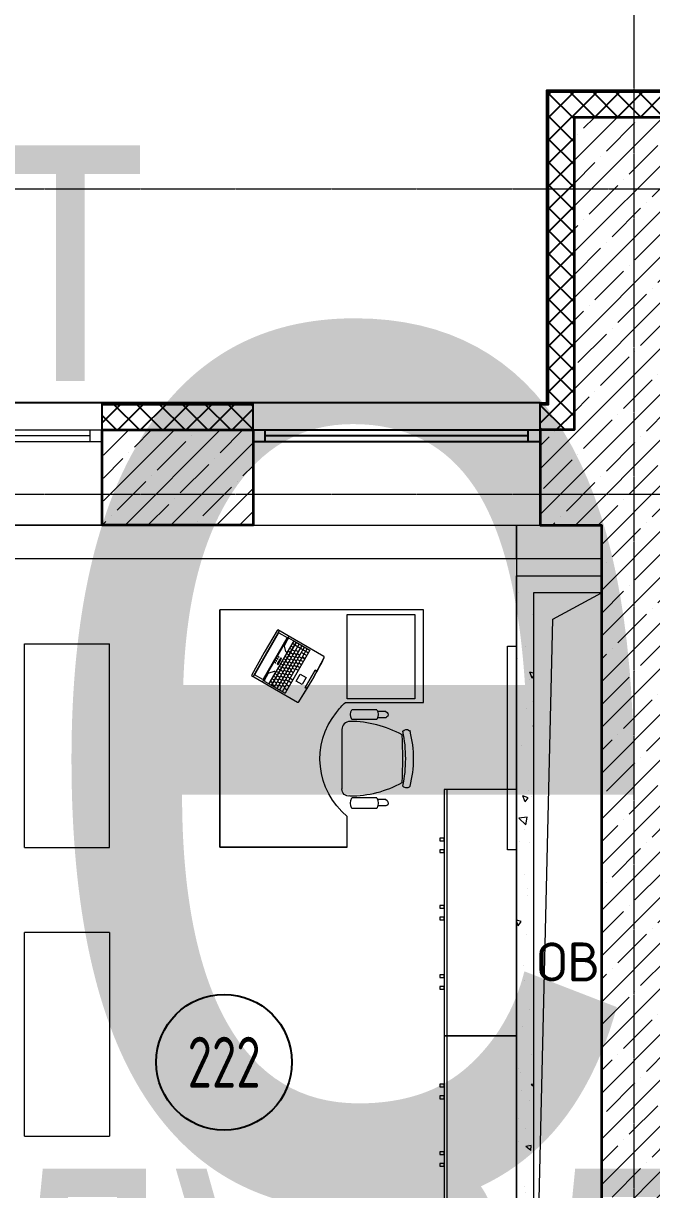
# Model space of a CAD drawing. Header units: millimetres. Extents: x 0 to 168960, y -92093 to 443706.
# Drawn here: x 45394 to 49097, y 215806 to 222678 of the extents above; entities that cross this region are included whole.
import ezdxf
from ezdxf.enums import TextEntityAlignment as Align

# ---------------------------------------------------------------- set-up
doc = ezdxf.new("R2018")
doc.units = ezdxf.units.MM
doc.linetypes.add('осевая', pattern=[50.8, 31.75, -6.35, 6.35, -6.35])
for name, color, linetype, lineweight in [('_0', 7, 'Continuous', 15), ('АР_Названия помещений', 124, 'Continuous', 5), ('АР_Номер помещения', 1, 'Continuous', 25), ('АР_Окна БЛОК', 250, 'Continuous', 13), ('АР_Помещения_площадь', 19, 'Continuous', 9), ('АР_рабочий чистовой', 7, 'Continuous', 9)]:
    doc.layers.add(name, color=color, linetype=linetype, lineweight=lineweight)
doc.layers.add('АР_Сущ.Несущая стена', color=7, linetype='Continuous')
doc.styles.add('ISOCPEUR', font='isocpeur.ttf', dxfattribs={"height": 175})
doc.styles.add('PDF ISOCPEUR', font='isocpeur.ttf')
doc.styles.get("Standard").update_dxf_attribs({"font": 'arial.ttf'})

# ---------------------------------------------------------------- blocks, each defined once
blk = doc.blocks.new('ОКНО 1910')
at = {"layer": 'АР_Окна БЛОК', "color": 8, "ltscale": 0.1}
for points in [[(178763.3, -124524.8), (180673.3, -124524.8), (180673.3, -125084.8), (178763.3, -125084.8)], [(178763.3, -125014.8), (180673.3, -125014.8), (180673.3, -125084.8), (178763.3, -125084.8)], [(178763.3, -125014.8), (178833.3, -125014.8), (178833.3, -125084.8), (178763.3, -125084.8)], [(180603.3, -125014.8), (180673.3, -125014.8), (180673.3, -125084.8), (180603.3, -125084.8)]]:
    blk.add_lwpolyline(points, close=True, dxfattribs=at)
blk.add_lwpolyline([(178833.3, -125049.8), (180603.3, -125049.8)], dxfattribs=at)
blk = doc.blocks.new('2 ЭТАЖ')
at = {"layer": 'АР_Сущ.Несущая стена', "ltscale": 0.1}
h = blk.add_hatch(dxfattribs=at)
h.set_pattern_fill('ANSI37', color=8, scale=30, angle=180)
h.paths.add_polyline_path([(157308.3, -106664.4), (156802.3, -106664.4), (156802.3, -107229.8), (156952.3, -107229.8), (156952.3, -106814.4), (157308.3, -106814.4)])
h.paths.add_polyline_path([(158155.8, -106664.4), (157308.3, -106664.4), (157308.3, -106814.4), (158155.8, -106814.4)])
h.paths.add_polyline_path([(156752.3, -108506.4), (156752.3, -108656.4), (156952.3, -108656.4), (156952.3, -107229.8), (156802.3, -107229.8), (156802.3, -108506.4)])
at = {"layer": 'АР_Сущ.Несущая стена', "lineweight": 13, "ltscale": 10000}
h = blk.add_hatch(dxfattribs=at)
h.set_pattern_fill('ANSI35', color=8, scale=30)
h.paths.add_polyline_path([(157308.3, -106814.4), (156952.3, -106814.4), (156952.3, -108656.4), (156752.3, -108656.4), (156752.3, -109216.4), (157113.3, -109216.4), (157113.3, -115234.8), (155712.3, -115234.8), (155712.3, -115429.8), (157308.3, -115429.8)])
h.paths.add_polyline_path([(157308.3, -115429.8), (155712.3, -115429.8), (155712.3, -115624.8), (157308.3, -115624.8)])
h.paths.add_polyline_path([(157503.3, -115429.8), (157308.3, -115429.8), (157308.3, -115624.8), (157503.3, -115624.8)])
h.paths.add_polyline_path([(157503.3, -107374.4), (158155.8, -107374.4), (158155.8, -106814.4), (157308.3, -106814.4), (157308.3, -115429.8), (157503.3, -115429.8)])
at = {"layer": 'АР_Сущ.Несущая стена', "ltscale": 0.1}
h = blk.add_hatch(dxfattribs=at)
h.set_pattern_fill('ANSI37', color=8, scale=30, angle=180)
h.set_pattern_definition([(225, (332933.215, -233741.23), (67.35192, -67.35192), []), (315, (332933.215, -233741.23), (67.35192, 67.35192), [])])
h.paths.add_polyline_path([(154169.9, -108656.4), (155059.9, -108656.4), (155059.9, -108506.4), (154169.9, -108506.4)])
at = {"layer": 'АР_Сущ.Несущая стена', "lineweight": 13, "ltscale": 10000}
h = blk.add_hatch(dxfattribs=at)
h.set_pattern_fill('ANSI35', color=8, scale=30)
h.set_pattern_definition([(45, (-23694.48, 15868.36), (-134.70384, 134.70384), []), (45, (-23559.77, 15868.36), (-134.70384, 134.70384), [238.125, -47.625, 0, -47.625])])
h.paths.add_polyline_path([(155059.9, -108861.4), (154178.9, -108861.4), (154178.9, -109216.4), (155059.9, -109216.4), (155059.9, -109146.4)])
h.paths.add_polyline_path([(155059.9, -108656.4), (154178.9, -108656.4), (154178.9, -108861.4), (155059.9, -108861.4)])
at = {"layer": 'АР_рабочий чистовой', "color": 8}
blk.add_line((155059.9, -109216.4), (156750.8, -109216.4), dxfattribs=at)
at = {"layer": 'АР_Сущ.Несущая стена', "color": 8, "ltscale": 0.1}
for points in [[(156752.3, -108496.4), (138222.8, -108496.4), (138222.8, -106694.9), (133195.8, -106694.9), (133195.8, -108496.4), (133154.3, -108496.4)], [(156752.3, -108496.4), (156792.3, -108496.4), (156792.3, -106654.4), (161824.6, -106654.4), (161824.6, -108496.4), (161864.6, -108496.4)], [(156752.3, -108506.4), (156802.3, -108506.4), (156802.3, -106664.4), (158155.8, -106664.4)], [(156752.3, -108656.4), (156952.3, -108656.4), (156952.3, -106814.4), (161664.6, -106814.4), (161664.6, -108656.4), (161864.6, -108656.4)], [(154169.9, -108656.4), (154169.9, -108496.4)], [(154169.9, -108506.4), (155059.9, -108506.4)], [(155059.9, -108656.4), (155059.9, -108496.4)], [(155059.9, -108656.4), (155059.9, -108496.4)], [(156752.3, -108656.4), (156752.3, -108496.4)], [(156680.8, -108726.4), (155059.9, -108726.4), (155059.9, -108656.4), (156680.8, -108656.4)], [(156680.8, -108691.4), (155129.9, -108691.4)]]:
    blk.add_lwpolyline(points, dxfattribs=at)
at = {"layer": 'АР_Сущ.Несущая стена', "color": 8, "linetype": 'Continuous', "lineweight": 35, "flags": 128}
for points in [[(158155.8, -107374.4), (158155.8, -106814.4), (156952.3, -106814.4), (156952.3, -108656.4), (156752.3, -108656.4), (156752.3, -109216.4), (157113.3, -109216.4), (157113.3, -115234.8), (155712.3, -115234.8), (155712.3, -115624.8), (157503.3, -115624.8), (157503.3, -107374.4)], [(154169.9, -108656.4), (155059.9, -108656.4), (155059.9, -109216.4), (154169.9, -109216.4)]]:
    blk.add_lwpolyline(points, close=True, dxfattribs=at)
at = {"layer": 'АР_Сущ.Несущая стена', "color": 8, "ltscale": 0.1}
for points in [[(155129.9, -108726.4), (155059.9, -108726.4), (155059.9, -108656.4), (155129.9, -108656.4)], [(156750.8, -108726.4), (156680.8, -108726.4), (156680.8, -108656.4), (156750.8, -108656.4)]]:
    blk.add_lwpolyline(points, close=True, dxfattribs=at)
at = {"layer": 'АР_Сущ.Несущая стена', "color": 8, "rotation": 180}
blk.add_blockref('ОКНО 1910', (332933.2, -233741.2), dxfattribs=at)
blk = doc.blocks.new('*U321')
at = {"color": 8, "style": 'ISOCPEUR', "width": 0.7, "flags": 1}
blk.add_attdef('КАТЕГОРИЯ', (-499.2, -2092.2), '', height=250, dxfattribs=at)
at = {"layer": 'АР_Номер помещения', "color": 8, "style": 'ISOCPEUR', "width": 0.7}
blk.add_attdef('НОМЕР_ПОМЕЩЕНИЯ', text='', height=300, dxfattribs=at).set_placement((-15617.3, 2050), align=Align.MIDDLE_CENTER)
at = {"layer": 'АР_Помещения_площадь', "color": 8, "style": 'ISOCPEUR', "width": 0.7}
blk.add_attdef('ПЛОЩАДЬ_ПОМЕЩЕНИЯ', text='', height=200, dxfattribs=at).set_placement((-14694.5, 7577.5), align=Align.MIDDLE_RIGHT)
at = {"layer": 'АР_Помещения_площадь', "color": 8, "lineweight": 30, "width": 0.7, "flags": 104}
blk.add_attdef('ИМЯ_ПОМЕЩЕНИЯ', text='', height=100, dxfattribs=at).set_placement((157.6, 1217.1), align=Align.MIDDLE_CENTER)
blk = doc.blocks.new('*U315')
at = {"layer": 'АР_Номер помещения', "color": 8}
blk.add_circle((-13740.4, 3796.6), 400, dxfattribs=at)
at = {"color": 8, "style": 'ISOCPEUR', "width": 0.7, "flags": 1}
blk.add_attdef('КАТЕГОРИЯ', (-499.2, -2092.2), '', height=250, dxfattribs=at)
at = {"layer": 'АР_Номер помещения', "color": 8, "style": 'ISOCPEUR', "width": 0.7}
blk.add_attdef('НОМЕР_ПОМЕЩЕНИЯ', text='', height=300, dxfattribs=at).set_placement((-13740.4, 3796.6), align=Align.MIDDLE_CENTER)
at = {"layer": 'АР_Помещения_площадь', "color": 8, "style": 'ISOCPEUR', "width": 0.7}
blk.add_attdef('ПЛОЩАДЬ_ПОМЕЩЕНИЯ', text='', height=200, dxfattribs=at).set_placement((-15075.5, 5124.2), align=Align.MIDDLE_RIGHT)
at = {"layer": 'АР_Помещения_площадь', "color": 8, "lineweight": 30, "width": 0.7, "flags": 104}
blk.add_attdef('ИМЯ_ПОМЕЩЕНИЯ', text='', height=100, dxfattribs=at).set_placement((157.6, 1217.1), align=Align.MIDDLE_CENTER)
blk = doc.blocks.new('*U362')
at = {"color": 8, "style": 'ISOCPEUR', "width": 0.7, "flags": 1}
blk.add_attdef('КАТЕГОРИЯ', (-499.2, -2092.2), '', height=250, dxfattribs=at)
at = {"layer": 'АР_Номер помещения', "color": 8, "style": 'ISOCPEUR', "width": 0.7}
blk.add_attdef('НОМЕР_ПОМЕЩЕНИЯ', text='', height=300, dxfattribs=at).set_placement((-17564.9, 2858.2), align=Align.MIDDLE_CENTER)
at = {"layer": 'АР_Помещения_площадь', "color": 8, "style": 'ISOCPEUR', "width": 0.7}
blk.add_attdef('ПЛОЩАДЬ_ПОМЕЩЕНИЯ', text='', height=200, dxfattribs=at).set_placement((-1475.6, 2342.5), align=Align.MIDDLE_RIGHT)
at = {"layer": 'АР_Помещения_площадь', "color": 8, "lineweight": 30, "width": 0.7, "flags": 104}
blk.add_attdef('ИМЯ_ПОМЕЩЕНИЯ', text='', height=100, dxfattribs=at).set_placement((157.6, 1217.1), align=Align.MIDDLE_CENTER)
blk = doc.blocks.new('laptop')
at = {"color": 8}
for p, q in [((-150.3, 324.5), (-155, 323.2)), ((-150.3, 324.5), (-155, 323.2)), ((-155, 323.2), (-155, 9.7)), ((-155, 323.2), (-155, 9.7)), ((-150.3, 312.7), (-155, 311.4)), ((0, 325.7), (-150.3, 324.5)), ((0, 325.7), (-150.3, 324.5)), ((0, 313.9), (-150.3, 312.7)), ((-143, 308.8), (-140, 309.5)), ((-143, 253.6), (-143, 308.8)), ((-140, 309.5), (140, 309.5)), ((150.3, 324.5), (0, 325.7)), ((150.3, 324.5), (0, 325.7)), ((150.3, 312.7), (0, 313.9)), ((140, 309.5), (143, 308.8)), ((143, 308.8), (143, 253.6)), ((155, 323.2), (150.3, 324.5)), ((155, 323.2), (150.3, 324.5)), ((155, 311.4), (150.3, 312.7)), ((155, 9.7), (155, 323.2)), ((155, 9.7), (155, 323.2)), ((155, 248), (-155, 248)), ((-147, 210), (-147, 234)), ((-147, 210), (-147, 100)), ((147, 210), (-147, 210)), ((-147, 210), (-71.6, 210)), ((-140, 252.9), (-143, 253.6)), ((140, 252.9), (-140, 252.9)), ((-137, 244), (-95.6, 244)), ((-130, 210), (-130, 194.2)), ((-127.5, 210), (-127.5, 194.2)), ((-110.5, 210), (-110.5, 194.2)), ((-93.5, 210), (-93.5, 194.2)), ((-68, 218.5), (-92, 242.5)), ((-76.5, 210), (-76.5, 194.2)), ((-59.5, 210), (-59.5, 194.2)), ((-42.5, 210), (-42.5, 194.2)), ((-25.5, 210), (-25.5, 194.2)), ((-18.5, 241.8), (-20.5, 241.8)), ((-20.5, 241.8), (-20.5, 236.8)), ((-20.5, 236.8), (-18.5, 236.8)), ((-20.5, 226), (-20.5, 220.4)), ((20.5, 226), (-20.5, 226)), ((-20.5, 220.4), (20.5, 220.4)), ((-18.5, 236.8), (-18.5, 241.8)), ((-8.5, 210), (-8.5, 194.2)), ((-5.5, 241.8), (-7.5, 241.8)), ((-7.5, 241.8), (-7.5, 236.8)), ((-7.5, 236.8), (-5.5, 236.8)), ((-5.5, 236.8), (-5.5, 241.8)), ((7.5, 241.8), (5.5, 241.8)), ((5.5, 241.8), (5.5, 236.8)), ((5.5, 236.8), (7.5, 236.8)), ((7.5, 236.8), (7.5, 241.8)), ((8.5, 210), (8.5, 194.2)), ((20.5, 241.8), (18.5, 241.8)), ((18.5, 241.8), (18.5, 236.8)), ((18.5, 236.8), (20.5, 236.8)), ((20.5, 236.8), (20.5, 241.8)), ((20.5, 220.4), (20.5, 226)), ((25.5, 210), (25.5, 194.2)), ((42.5, 210), (42.5, 194.2)), ((59.5, 210), (59.5, 194.2)), ((68, 218.5), (92, 242.5)), ((68.8, 210), (68.8, 211.3)), ((68.8, 210), (68.8, 211.3)), ((147, 210), (68.8, 210)), ((76.5, 210), (76.5, 194.2)), ((79, 210), (79, 194.2)), ((95.6, 244), (137, 244)), ((96, 210), (96, 194.2)), ((113, 210), (113, 194.2)), ((130, 210), (130, 194.2)), ((143, 253.6), (140, 252.9)), ((147, 234), (147, 210)), ((147, 210), (147, 100)), ((-130, 194.2), (-147, 194.2)), ((147, 191.7), (-147, 191.7)), ((147, 173.3), (-147, 173.3)), ((147, 155), (-147, 155)), ((-138, 191.7), (-138, 173.3)), ((-129, 173.3), (-129, 155)), ((76.5, 194.2), (-127.5, 194.2)), ((-122.5, 155), (-122.5, 136.7)), ((-118.5, 191.7), (-118.5, 173.3)), ((-109.5, 173.3), (-109.5, 155)), ((-103, 155), (-103, 136.7)), ((-99, 191.7), (-99, 173.3)), ((-90, 173.3), (-90, 155)), ((-83.5, 155), (-83.5, 136.7)), ((-79.5, 191.7), (-79.5, 173.3)), ((-70.5, 173.3), (-70.5, 155)), ((-64, 155), (-64, 136.7)), ((-60, 191.7), (-60, 173.3)), ((-51, 173.3), (-51, 155)), ((-44.5, 155), (-44.5, 136.7)), ((-40.5, 191.7), (-40.5, 173.3)), ((-31.5, 173.3), (-31.5, 155)), ((-25, 155), (-25, 136.7)), ((-21, 191.7), (-21, 173.3)), ((-12, 173.3), (-12, 155)), ((-5.5, 155), (-5.5, 136.7)), ((-1.5, 191.7), (-1.5, 173.3)), ((7.5, 173.3), (7.5, 155)), ((14, 155), (14, 136.7)), ((18, 191.7), (18, 173.3)), ((27, 173.3), (27, 155)), ((33.5, 155), (33.5, 136.7)), ((37.5, 191.7), (37.5, 173.3)), ((46.5, 173.3), (46.5, 155)), ((53, 155), (53, 136.7)), ((57, 191.7), (57, 173.3)), ((66, 173.3), (66, 155)), ((72.5, 155), (72.5, 136.7)), ((76.5, 191.7), (76.5, 173.3)), ((147, 194.2), (79, 194.2)), ((85.5, 173.3), (85.5, 155)), ((92, 155), (92, 136.7)), ((96, 191.7), (96, 173.3)), ((105, 173.3), (105, 155)), ((129, 191.7), (129, 100)), ((147, 136.7), (-147, 136.7)), ((147, 118.3), (-147, 118.3)), ((147, 100), (-147, 100)), ((-122.7, 118.3), (-122.7, 100)), ((-113.5, 136.7), (-113.5, 118.3)), ((-98.3, 118.3), (-98.3, 100)), ((-94, 136.7), (-94, 118.3)), ((-74.5, 136.7), (-74.5, 118.3)), ((-74, 118.3), (-74, 100)), ((-55, 136.7), (-55, 118.3)), ((-54.5, 118.3), (-54.5, 100)), ((-35.5, 136.7), (-35.5, 118.3)), ((-16, 136.7), (-16, 118.3)), ((3.5, 136.7), (3.5, 118.3)), ((9.5, 118.3), (9.5, 100)), ((23, 136.7), (23, 118.3)), ((29, 118.3), (29, 100)), ((42.5, 136.7), (42.5, 118.3)), ((48.5, 118.3), (48.5, 100)), ((62, 136.7), (62, 118.3)), ((68, 118.3), (68, 100)), ((81.5, 136.7), (81.5, 118.3)), ((87.5, 118.3), (87.5, 100)), ((90, 118.3), (90, 100)), ((109.5, 136.7), (109.5, 100)), ((-155, 9.7), (-154.5, 7.6)), ((-154.5, 7.6), (-152.4, 5.3)), ((-152.4, 5.3), (-150.3, 4.7)), ((-150.3, 4.7), (0, 0)), ((-59, 14), (-59, 0.7)), ((59, 14), (-59, 14)), ((-59, 0.7), (-59, 14)), ((-59, 14), (59, 14)), ((0, 0), (150.3, 4.7)), ((59, 0.7), (59, 14)), ((59, 14), (59, 0.7)), ((150.3, 4.7), (153.2, 5.9)), ((153.2, 5.9), (154.7, 7.9)), ((154.7, 7.9), (155, 9.7))]:
    blk.add_line(p, q, dxfattribs=at)
blk.add_lwpolyline([(-51.9, 78.7), (-4, 78.7), (-4, 39.2), (-51.9, 39.2)], close=True, dxfattribs=at)
for centre, radius, start, end in [((-137, 234), 10, 90, 180), ((-95.6, 239), 5, 45, 90), ((-71.6, 215), 5, 270, 45), ((71.6, 215), 5, 135, 236.11751), ((95.6, 239), 5, 90, 135), ((137, 234), 10, 0, 90), ((-150, 9.7), 5, 180, 266.41668), ((0, 2405), 2405, 266.41668, 273.58332), ((150, 9.7), 5, 273.58332, 0)]:
    blk.add_arc(centre, radius, start, end, dxfattribs=at)
blk = doc.blocks.new('мваи')
at = {"color": 8}
for points in [[(95699, 222916.5), (95153.7, 222916.5), (95153.7, 221714.7), (96551.3, 221714.7), (96551.3, 222466.5), (96371.3, 222466.5)], [(95699, 222455.9), (95699, 222916.5)], [(95751.9, 222694.1), (95751.9, 222646.5)], [(95789, 222694.1), (95789, 222646.5)], [(96270.7, 222694.1), (96270.7, 222646.5)], [(96307.8, 222694.1), (96307.8, 222646.5)], [(95741.3, 222641.2), (95741.3, 222493)], [(95799.6, 222641.2), (95799.6, 222493)], [(96260.1, 222641.2), (96260.1, 222493)], [(96323.7, 222641.2), (96323.7, 222493)], [(96551.3, 222466.5), (96551.3, 221714.7), (95153.7, 221714.7)]]:
    blk.add_lwpolyline(points, dxfattribs=at)
blk.add_lwpolyline([(95180.2, 222863.6), (95677.8, 222863.6), (95677.8, 222466.5), (95180.2, 222466.5)], close=True, dxfattribs=at)
blk.add_lwpolyline([(96249.5, 222482.4, 0.127479), (96170.1, 222789.4, 0.028308), (95889.5, 222789.4, 0.127479), (95810.1, 222482.4, 0.416667), (95857.8, 222434.7), (96207.2, 222434.7)], format="xyb", dxfattribs=at)
for centre, radius, start, end in [((96029.8, 222190.4), 666.6, 75.98123, 104.01877), ((96029.8, 221981.9), 828.7, 78.76484, 101.23516)]:
    blk.add_arc(centre, radius, start, end, dxfattribs=at)
for points in [[(95868.4, 222794.7), (95857.8, 222800), (95852.5, 222821.2), (95863.1, 222831.8)], [(95863.1, 222831.8), (95863.1, 222837.1), (95868.4, 222837.1), (95868.4, 222837.1)], [(96191.3, 222837.1), (96201.9, 222831.8), (96207.2, 222815.9), (96196.6, 222800)], [(96196.6, 222800), (96196.6, 222800), (96196.6, 222794.7), (96191.3, 222794.7)], [(95741.3, 222641.2), (95757.2, 222651.8), (95778.4, 222651.8), (95799.6, 222641.2)], [(95751.9, 222694.1), (95757.2, 222704.7), (95767.8, 222710), (95778.4, 222704.7)], [(95778.4, 222704.7), (95783.7, 222699.4), (95783.7, 222699.4), (95789, 222694.1)], [(96260.1, 222641.2), (96281.3, 222651.8), (96302.5, 222651.8), (96323.7, 222641.2)], [(96270.7, 222694.1), (96276, 222704.7), (96291.9, 222710), (96302.5, 222704.7)], [(96302.5, 222704.7), (96302.5, 222699.4), (96307.8, 222699.4), (96307.8, 222694.1)], [(95757.2, 222403), (95736, 222418.9), (95714.8, 222434.7), (95699, 222455.9)], [(95799.6, 222493), (95778.4, 222482.4), (95757.2, 222482.4), (95741.3, 222493)], [(96371.3, 222466.5), (96217.8, 222281.2), (95942.5, 222249.4), (95757.2, 222403)], [(96249.5, 222482.4), (96254.8, 222455.9), (96233.7, 222434.7), (96207.2, 222434.7)], [(96323.7, 222493), (96302.5, 222482.4), (96281.3, 222482.4), (96260.1, 222493)]]:
    blk.add_open_spline(points, degree=3, dxfattribs=at)
at = {"color": 8, "rotation": 150}
blk.add_blockref('laptop', (95567, 222259.4), dxfattribs=at)
blk = doc.blocks.new('тумба под доской')
at = {"color": 8}
for points in [[(-1450.6, -426.2), (0, -426.2), (0, 0), (-1450.6, 0)], [(-1164.7, -452.7), (-1148.9, -452.7), (-1148.9, -426.2), (-1164.7, -426.2)], [(-1095.9, -452.7), (-1080, -452.7), (-1080, -426.2), (-1095.9, -426.2)], [(-767.7, -452.7), (-751.8, -452.7), (-751.8, -426.2), (-767.7, -426.2)], [(-698.8, -452.7), (-683, -452.7), (-683, -426.2), (-698.8, -426.2)], [(-360, -452.7), (-344.1, -452.7), (-344.1, -426.2), (-360, -426.2)], [(-291.2, -452.7), (-275.3, -452.7), (-275.3, -426.2), (-291.2, -426.2)]]:
    blk.add_lwpolyline(points, close=True, dxfattribs=at)
blk.add_lwpolyline([(-1450.6, -410.3), (0, -410.3)], dxfattribs=at)

msp = doc.modelspace()

# ---------------------------------------------------------------- hatches: boundary and pattern name
at = {"layer": '_0', "ltscale": 100}
h = msp.add_hatch(dxfattribs=at)
h.set_pattern_fill('AR-CONC', color=256, scale=2, angle=90)
h.set_pattern_definition([(140, (9388.56, 328936.5), (31.8782, 364.36934), [38.1, -419.1]), (85, (9388.56, 328936.5), (-382.1137, -70.4868), [30.48, -335.2812]), (190.45144, (9391.22, 328966.86), (-350.2355, 293.8825), [32.38, -356.1805]), (136.1842, (9286.96, 328936.5), (84.0847, 542.158), [57.15, -628.65]), (186.63556, (9293.97, 328981.7), (-494.8522, 474.8083), [48.57, -534.2712]), (81.18415, (9286.96, 328936.5), (-494.8522, 474.8083), [45.72, -502.9195]), (111, (9312.36, 328987.3), (204.5304, 303.2288), [38.1, -419.1]), (56, (9312.36, 328987.3), (-368.3759, 123.604), [30.48, -335.28]), (161.45145, (9329.4, 329012.56), (-163.8455, 426.8328), [32.38, -356.1799]), (127.5, (9388.56, 328936.5), (-169.11008, 6.1772), [0, -331.216, 0, -340.36, 0, -336.55]), (97.5, (9388.56, 328936.5), (-200.36115, 133.63933), [0, -194.056, 0, -323.596, 0, -128.27]), (57.5, (9388.56, 328823.21), (11.45749, 271.18119), [0, -127, 0, -396.24, 0, -525.78]), (47.5, (9388.56, 328772.4), (-50.853, 296.25836), [0, -165.1, 0, -263.144, 0, -373.38])])
h.paths.add_polyline_path([(48301.28, 219421.793), (48302.881, 213732.414), (48330.011, 213703.434), (48402.881, 213703.434), (48402.881, 214232.414), (48802.881, 214232.414), (48802.881, 214332.414), (48402.881, 214332.414), (48402.881, 215632.698), (48402.881, 215732.698), (48402.881, 216132.698), (48402.881, 216232.698), (48401.28, 219321.793)])

# ---------------------------------------------------------------- linework, layer by layer
at = {"layer": '_0', "linetype": 'осевая', "ltscale": 0.3}
for p, q in [((48993.71, 212053.426), (48993.71, 226353.426)), ((1843.71, 221703.426), (74501.818, 221703.426)), ((1843.71, 219903.426), (74501.818, 219903.426))]:
    msp.add_line(p, q, dxfattribs=at)
at = {"layer": '_0', "ltscale": 0.1}
for p, q in [((48301.281, 219521.793), (48301.281, 219721.793)), ((48401.28, 219321.793), (48401.28, 214332.414))]:
    msp.add_line(p, q, dxfattribs=at)
at = {"layer": '_0'}
for p, q in [((45401.401, 217821.302), (45401.401, 219021.302)), ((45401.401, 219021.302), (45901.401, 219021.302)), ((45901.401, 217821.302), (45901.401, 219021.302)), ((45401.401, 217821.302), (45901.401, 217821.302)), ((45401.401, 216121.302), (45401.401, 217321.302)), ((45901.401, 217321.302), (45401.401, 217321.302)), ((45901.401, 217321.302), (45901.401, 216121.302)), ((45401.401, 216121.302), (45901.401, 216121.302))]:
    msp.add_line(p, q, dxfattribs=at)
for points in [[(48301.28, 213703.434), (40846.281, 213703.434), (40846.281, 214303.434), (40596.343, 214303.46), (40594.725, 219721.793), (43143.754, 219721.793), (48301.28, 219721.793)], [(48301.286, 217808.677), (48248.346, 217808.677), (48248.346, 219008.677), (48301.286, 219008.677)]]:
    msp.add_lwpolyline(points, close=True, dxfattribs=at)
at = {"layer": '_0', "ltscale": 0.1}
for points in [[(48801.28, 213703.434), (48801.28, 219721.793)], [(48801.28, 219521.793), (40596.28, 219521.793)], [(48301.28, 213703.434), (48301.28, 219421.793), (48801.28, 219421.793)], [(48801.28, 219321.793), (48401.28, 219321.793)]]:
    msp.add_lwpolyline(points, dxfattribs=at)
at = {"layer": '_0'}
msp.add_lwpolyline([(48401.279, 214332.414), (48515.181, 219167.046), (48801.279, 219321.793)], dxfattribs=at)

# ---------------------------------------------------------------- block references
ref = msp.add_blockref('*U362', (49645.182, 311704.592), dxfattribs=at)
lines = msp.add_mtext('\\W0.8000;Кабинет информатики и информационных\\Pтехнологий с возможностью деления\\Pтрансформируемой перегородкой на два\\Pпомещения', dxfattribs={"layer": 'АР_Названия помещений', "color": 8, "insert": (33695.117, 321446.171), "char_height": 6603.18335, "width": 1779.62855, "attachment_point": 1})
ref.add_attrib('ИМЯ_ПОМЕЩЕНИЯ', '', (33695.117, 321446.171), dxfattribs={"flags": 104}).embed_mtext(lines)
msp.add_blockref('2 ЭТАЖ', (-108312.065, 328938.23), dxfattribs=at)
ref = msp.add_blockref('*U321', (54763.559, 212758.473), dxfattribs=at)
lines = msp.add_mtext('\\W0.8000;Кабинет для индивидуальных занятий, в т.ч. с\\Pучителем-логопедом', dxfattribs={"layer": 'АР_Названия помещений', "color": 8, "insert": (38693.744, 222377.824), "char_height": 1807.9325, "width": 1779.62855, "attachment_point": 1})
ref.add_attrib('ИМЯ_ПОМЕЩЕНИЯ', '', (38693.744, 222377.824), dxfattribs={"flags": 104}).embed_mtext(lines)
at = {"layer": '_0', "rotation": 270}
for name, p in [('мваи', (-175163.057, 314374.981)), ('тумба под доской', (48301.281, 216712.614)), ('тумба под доской', (48301.281, 215261.999))]:
    msp.add_blockref(name, p, dxfattribs=at)
at = {"layer": '_0'}
ref = msp.add_blockref('*U315', (60317.521, 212760.209), dxfattribs=at)
ref.add_attrib('НОМЕР_ПОМЕЩЕНИЯ', '222', dxfattribs={"layer": 'АР_Номер помещения', "color": 8, "height": 300, "style": 'ISOCPEUR', "width": 0.7}).set_placement((46577.114, 216556.822), align=Align.MIDDLE_CENTER)

# ---------------------------------------------------------------- texts
at = {"layer": '_0', "lineweight": 5, "ltscale": 0.1, "insert": (48420.242, 217033.101), "char_height": 229.1932, "attachment_point": 7, "style": 'PDF ISOCPEUR'}
msp.add_mtext('ОВ', dxfattribs=at)

doc.saveas('drawing.dxf')
